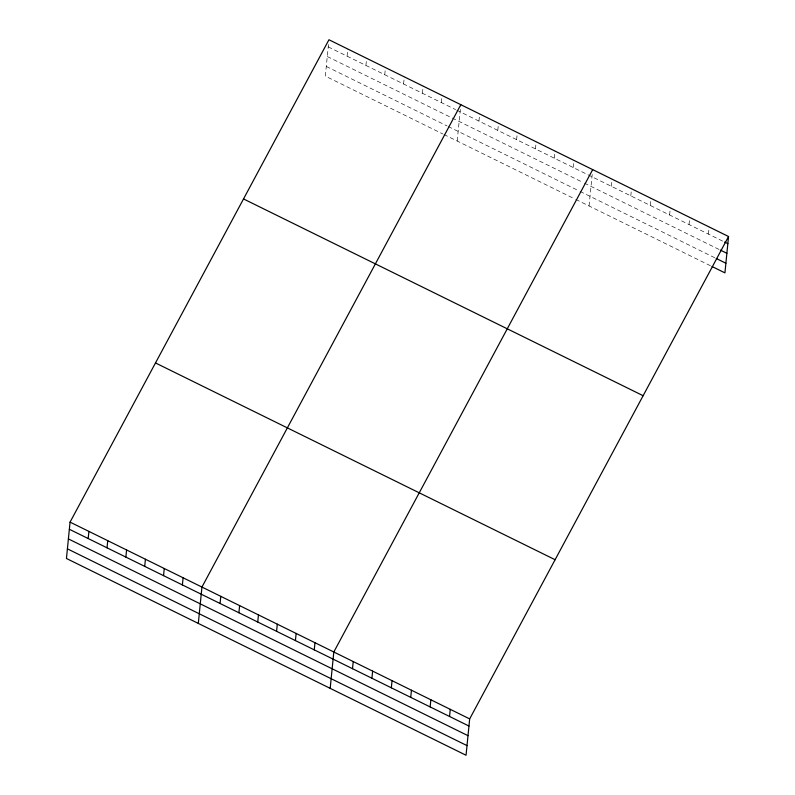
<?xml version="1.0" encoding="UTF-8"?>
<svg xmlns="http://www.w3.org/2000/svg" width="795" height="795" viewBox="0 0 795 795"><rect width="100%" height="100%" fill="white"/><g stroke="black" fill="none" stroke-linecap="round" stroke-linejoin="round"><path stroke-width="0.6" stroke-dasharray="3.98 2.98" d="M328.474 44.51L325.324 76.101L442.785 133.938M347.077 56.167L347.793 49.022M365.919 65.438L366.624 58.303M384.75 74.72L385.466 67.575M403.592 83.992L404.307 76.857M422.433 93.273L423.139 86.128M441.275 102.545L441.98 95.41M457.195 141.033L460.703 105.874M478.948 121.098L479.663 113.963M497.789 130.38L498.495 123.235M516.621 139.652L517.336 132.517M535.462 148.933L536.178 141.788M554.304 158.205L555.019 151.07M573.145 167.487L573.851 160.342M589.065 205.965L592.215 174.383M611.395 186.318L612.1 179.173M630.803 195.878L631.518 188.733M650.211 205.428L650.926 198.293M669.619 214.988L670.334 207.853M689.027 224.548L689.742 217.413M708.444 234.108L709.15 226.963M328.236 46.885L455.674 109.64M456.787 110.187L723.539 241.541M327.272 56.525L583.262 182.582M584.375 183.128L719.336 249.58M326.288 66.462L447.078 125.938M448.181 126.484L578.949 190.87M580.052 191.416L715.112 257.918M443.898 134.484L574.656 198.869M575.769 199.416L710.919 265.967"/><path stroke-width="1.19" d="M70.069 522.126L66.442 558.478L466.049 755.25L469.676 718.899L728.558 236.522L328.951 39.75L70.069 522.126L469.676 718.899M88.195 538.543L88.901 531.408M107.027 547.825L107.742 540.68M125.868 557.096L126.584 549.961M144.71 566.378L145.425 559.233M163.551 575.65L164.257 568.514M182.383 584.931L183.098 577.786M198.313 623.409L201.94 587.068L460.822 104.682M220.066 603.485L220.781 596.339M238.907 612.756L239.613 605.621M257.739 622.028L258.454 614.893M276.58 631.309L277.296 624.174M295.422 640.581L296.128 633.446M314.264 649.863L314.969 642.728M330.183 688.351L333.811 651.999L592.692 169.623M352.503 668.694L353.219 661.559M371.921 678.254L372.626 671.119M391.329 687.814L392.044 680.669M410.737 697.364L411.452 690.229M430.145 706.924L430.86 699.789M449.553 716.484L450.268 709.349M728.558 236.522L724.931 272.874L711.992 266.494M724.613 242.068L727.852 243.658M720.419 250.117L726.888 253.297M716.196 258.454L725.895 263.234M243.518 198.939L643.135 395.711M155.492 362.947L555.109 559.72M69.354 529.271L468.971 726.044M68.39 538.911L468.007 735.683M67.396 548.838L467.013 745.611"/></g></svg>
